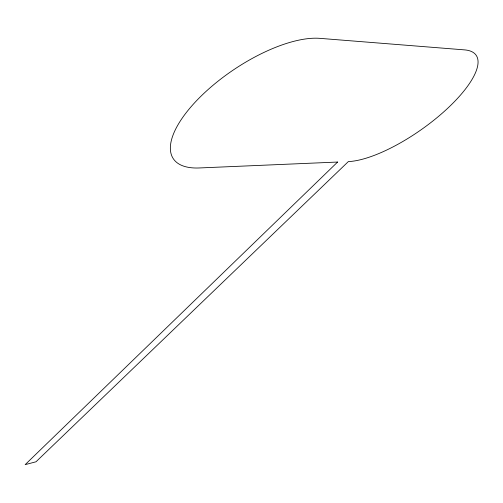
<?xml version="1.0" encoding="UTF-8"?>
<svg xmlns="http://www.w3.org/2000/svg" width="503" height="503" viewBox="0 0 503 503"><rect width="100%" height="100%" fill="white"/><g stroke="black" fill="none" stroke-linecap="round" stroke-linejoin="round"><path stroke-width="0.75" d="M337.595 162.048L25.15 464.646L35.99 461.792L348.346 161.589A87.836 29.381 -35.1 0 0 449.695 106.372A87.836 29.381 -35.1 0 0 464.565 49.885L319.902 38.354A99.808 40.24 -33.9 0 0 195.158 102.184A99.808 40.24 -33.9 0 0 199.364 167.958L337.595 162.048"/></g></svg>
